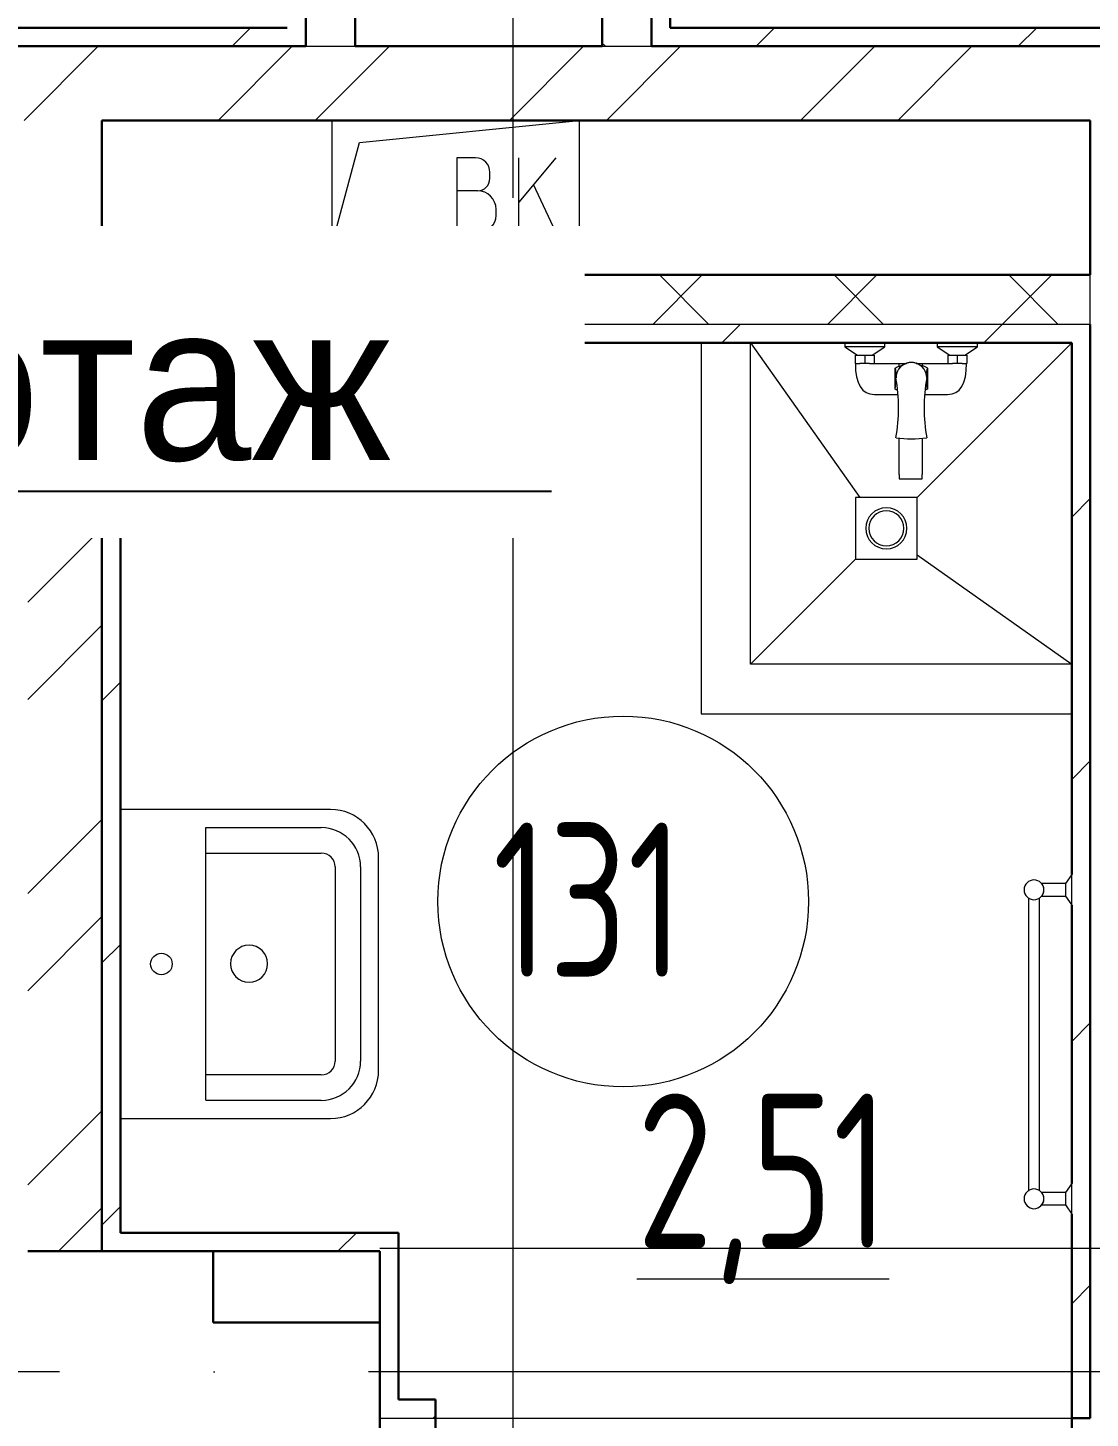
# Model space of a CAD drawing. Header units: millimetres. Extents: x -259793 to 503324, y -44556 to 93494.
# Drawn here: x -15643 to -13923, y -12999 to -10749 of the extents above; entities that cross this region are included whole.
import ezdxf
from ezdxf import colors
from ezdxf.entities.mleader import LeaderData, LeaderLine
from ezdxf.math import Vec2, Vec3

# ---------------------------------------------------------------- set-up
doc = ezdxf.new("R2010")
doc.units = ezdxf.units.MM
doc.linetypes.add('ADSK_Линия сетки', pattern=[25, 20, -2.5, 0, -2.5])
doc.linetypes.add('ADSK_Сверху', pattern=[450, 300, -150])
for name, color, linetype, lineweight in [('RC-Выноски', 7, 'Continuous', 0), ('Линии', 7, 'Continuous', 9), ('Марки помещений', 252, 'Continuous', 20), ('Обобщенные модели', 252, 'Continuous', 18), ('Оборудование', 8, 'Continuous', 18), ('Оси', 252, 'Continuous', 9), ('Перекрытие', 252, 'Continuous', 18), ('Сантехника', 252, 'Continuous', 9), ('Стены внутренние', 7, 'Continuous', 18), ('Стены наружные', 7, 'Continuous', 18), ('Стены штриховка', 7, 'Continuous', 9)]:
    doc.layers.add(name, color=color, linetype=linetype, lineweight=lineweight)
doc.styles.add('GOST Common_3', font='', dxfattribs={"height": 3.5})
doc.styles.add('Mipgost_5', font='', dxfattribs={"height": 250})
doc.styles.get('GOST Common_3').set_extended_font_data('GOST 2.304 type A')
doc.styles.get('Mipgost_5').set_extended_font_data('Mipgost')

# ---------------------------------------------------------------- blocks, each defined once
blk = doc.blocks.new('1 этаж')
at = {"color": 251, "lineweight": 18, "true_color": 0x636466}
for p, q in [((-15148.3, -9718.7), (-15148.3, -9518.7)), ((-15103.8, -9554.6), (-14748.3, -9518.7)), ((-14748.3, -9518.7), (-14748.3, -9718.7)), ((-15148.3, -9718.7), (-15103.8, -9554.6)), ((-14916, -9579.2), (-14946, -9579.2)), ((-14946, -9579.2), (-14946, -9699.2)), ((-14786, -9579.2), (-14846, -9650.7)), ((-14846, -9699.2), (-14846, -9579.2)), ((-14892.7, -9612.5), (-14892.7, -9602.5)), ((-14786, -9699.2), (-14822, -9622.1)), ((-14912.7, -9632.5), (-14946, -9632.5)), ((-14882.7, -9672.5), (-14882.7, -9662.5)), ((-14748.3, -9718.7), (-15148.3, -9718.7)), ((-14946, -9699.2), (-14909.3, -9699.2))]:
    blk.add_line(p, q, dxfattribs=at)
for centre, radius, start, end in [((-14916, -9602.5), 23.3, 0, 90), ((-14912.7, -9612.5), 20, 270, 0), ((-14912.7, -9662.5), 30, 0, 90), ((-14909.3, -9672.5), 26.7, 270, 0)]:
    blk.add_arc(centre, radius, start, end, dxfattribs=at)
at = {"layer": 'Линии', "color": 251, "linetype": 'ADSK_Сверху', "ltscale": 100, "true_color": 0x636466}
blk.add_line((-15070.8, -11343.7), (-4250.8, -11343.7), dxfattribs=at)
at = {"layer": 'Марки помещений', "color": 251, "true_color": 0x636466}
blk.add_circle((-14676.9, -10782.6), 300, dxfattribs=at)
at = {"layer": 'Обобщенные модели', "color": 251, "true_color": 0x636466}
for p, q in [((-14550.8, -9878.7), (-14550.8, -10478.7)), ((-14470.8, -10398.7), (-14470.8, -9878.7)), ((-14470.8, -9878.7), (-14293.5, -10128.7)), ((-13950.8, -9878.7), (-14200.8, -10128.7)), ((-14470.8, -10398.7), (-14300.8, -10228.7)), ((-14200.8, -10221.5), (-13950.8, -10398.7)), ((-13950.8, -10398.7), (-14470.8, -10398.7)), ((-14550.8, -10478.7), (-13950.8, -10478.7)), ((-15150.8, -10633.7), (-15490.8, -10633.7)), ((-15352.8, -10663.1), (-15165.6, -10663.1)), ((-15352.8, -11104.3), (-15352.8, -10663.1)), ((-15352.8, -10704.4), (-15165.6, -10704.4)), ((-15143.4, -10726.7), (-15143.4, -11040.8)), ((-15102.1, -10726.7), (-15102.1, -11040.8)), ((-15072.8, -10883.6), (-15072.8, -10711.7)), ((-15072.8, -11055.8), (-15072.8, -10883.6)), ((-15165.6, -11063), (-15352.8, -11063)), ((-15352.8, -11104.3), (-15165.6, -11104.3)), ((-15490.8, -11133.8), (-15150.8, -11133.8))]:
    blk.add_line(p, q, dxfattribs=at)
blk.add_circle((-15424.5, -10883.7), 17.5, dxfattribs=at)
at = {"layer": 'Обобщенные модели', "color": 251, "lineweight": 9, "true_color": 0x636466}
for centre, radius, start, end in [((-14210.3, -9935.2), 24.9, 0, 180), ((-14507.6, -9983.8), 276.6, 349.8828, 10.1172), ((-13913.1, -9983.8), 276.6, 169.8828, 190.1172), ((-14210.3, -9848), 186, 262.307, 277.693)]:
    blk.add_arc(centre, radius, start, end, dxfattribs=at)
at = {"layer": 'Обобщенные модели', "color": 251, "true_color": 0x636466}
for centre, radius, start, end in [((-15150.8, -10711.7), 78, 0, 90), ((-15165.6, -10726.7), 63.6, 0, 90), ((-15165.6, -10726.7), 22.3, 0, 90), ((-15282.6, -10883.3), 30, 90, 270), ((-15282.6, -10883.3), 30, 270, 90), ((-15165.6, -11040.8), 63.6, 270, 0), ((-15165.6, -11040.8), 22.3, 270, 0), ((-15150.8, -11055.8), 78, 270, 0)]:
    blk.add_arc(centre, radius, start, end, dxfattribs=at)
at = {"layer": 'Обобщенные модели', "color": 251, "lineweight": 9, "true_color": 0x636466}
for points, knots in [([(-14229.6, -9919.5), (-14229.9, -9919.8), (-14230.4, -9920.5), (-14230.9, -9921.2), (-14231.1, -9921.5)], [0.57142857, 0.57142857, 0.57142857, 0.57142857, 0.60714286, 0.63719083, 0.63719083, 0.63719083, 0.63719083]), ([(-14224, -9914.3), (-14224.2, -9914.5), (-14224.7, -9914.8), (-14225.3, -9915.3), (-14225.9, -9915.7), (-14226.4, -9916.1), (-14226.8, -9916.5), (-14227, -9916.7), (-14227.1, -9916.8)], [0.365798, 0.365798, 0.365798, 0.365798, 0.3928571, 0.4107143, 0.4285714, 0.4464286, 0.4642857, 0.4733784, 0.4733784, 0.4733784, 0.4733784]), ([(-14218.2, -9911.6), (-14218.4, -9911.6), (-14219.1, -9911.9), (-14219.9, -9912.2), (-14220.7, -9912.6), (-14221.2, -9912.8), (-14221.4, -9912.9)], [0.1967317, 0.1967317, 0.1967317, 0.1967317, 0.21428571, 0.25, 0.26785714, 0.28571429, 0.28571429, 0.28571429, 0.28571429]), ([(-14210.3, -9910.3), (-14211.3, -9910.3), (-14212.8, -9910.4), (-14214.7, -9910.7), (-14215.7, -9910.9), (-14216.1, -9911)], [0, 0, 0, 0, 0.0714286, 0.1071429, 0.1428571, 0.1428571, 0.1428571, 0.1428571]), ([(-14204.6, -9911), (-14205, -9910.9), (-14206, -9910.7), (-14207.9, -9910.4), (-14209.3, -9910.3), (-14210.3, -9910.3)], [0.8571429, 0.8571429, 0.8571429, 0.8571429, 0.8928571, 0.9285714, 1, 1, 1, 1]), ([(-14199.3, -9912.9), (-14199.5, -9912.8), (-14200, -9912.6), (-14200.8, -9912.2), (-14201.6, -9911.9), (-14202.3, -9911.6), (-14202.5, -9911.6)], [0.71428571, 0.71428571, 0.71428571, 0.71428571, 0.73214286, 0.75, 0.78571429, 0.8032683, 0.8032683, 0.8032683, 0.8032683]), ([(-14193.6, -9916.8), (-14193.6, -9916.7), (-14194.1, -9916.4), (-14194.7, -9915.9), (-14195.4, -9915.3), (-14196, -9914.8), (-14196.4, -9914.5), (-14196.7, -9914.3)], [0.5266216, 0.5266216, 0.5266216, 0.5266216, 0.5357143, 0.5714286, 0.5892857, 0.6071429, 0.634202, 0.634202, 0.634202, 0.634202]), ([(-14189.6, -9921.5), (-14189.8, -9921.2), (-14190.3, -9920.5), (-14190.8, -9919.8), (-14191, -9919.5)], [0.36280917, 0.36280917, 0.36280917, 0.36280917, 0.39285714, 0.42857143, 0.42857143, 0.42857143, 0.42857143]), ([(-14232.6, -9924), (-14232.8, -9924.5), (-14233.2, -9925.3), (-14233.6, -9926.4), (-14233.9, -9927), (-14233.9, -9927.3)], [0.71428571, 0.71428571, 0.71428571, 0.71428571, 0.75, 0.78571429, 0.80227909, 0.80227909, 0.80227909, 0.80227909]), ([(-14186.7, -9927.3), (-14186.8, -9927), (-14187, -9926.4), (-14187.5, -9925.3), (-14187.9, -9924.5), (-14188.1, -9924)], [0.19772091, 0.19772091, 0.19772091, 0.19772091, 0.21428571, 0.25, 0.28571429, 0.28571429, 0.28571429, 0.28571429])]:
    blk.add_open_spline(points, degree=3, knots=knots, dxfattribs=at)
for points in [[(-14234.6, -9929.4), (-14235, -9931.3), (-14235.2, -9933.2), (-14235.2, -9935.2)], [(-14185.4, -9935.2), (-14185.4, -9933.2), (-14185.7, -9931.3), (-14186.1, -9929.4)]]:
    blk.add_open_spline(points, degree=3, dxfattribs=at)
at = {"layer": 'Оборудование', "color": 251, "true_color": 0x636466}
for p, q in [((-14821, -9758.4), (-14821, -9775.9)), ((-14808.7, -9758.4), (-14821, -9758.4)), ((-14808.7, -9775.9), (-14808.7, -9758.4)), ((-14819.7, -9778.4), (-14827.9, -9778.4)), ((-14827.9, -9778.4), (-14827.9, -9783.4)), ((-14827.9, -9783.4), (-14819.7, -9783.4)), ((-14824.5, -9777.8), (-14824.5, -9793.7)), ((-14805.2, -9777.8), (-14824.5, -9777.8)), ((-14821, -9775.9), (-14822.9, -9777.8)), ((-14808.7, -9775.9), (-14821, -9775.9)), ((-14764.2, -9778.4), (-14810, -9778.4)), ((-14810, -9783.4), (-14764.2, -9783.4)), ((-14806.8, -9777.8), (-14808.7, -9775.9)), ((-14805.2, -9793.7), (-14805.2, -9777.8)), ((-14764.2, -9783.4), (-14764.2, -9778.4)), ((-15148.3, -9793.7), (-15148.3, -9830.1)), ((-14748.3, -9793.7), (-15148.3, -9793.7)), ((-14748.3, -9830.1), (-14748.3, -9793.7)), ((-15147.4, -9831), (-14749.2, -9831)), ((-15141.3, -9831), (-15141.3, -9840.8)), ((-14755.3, -9840.8), (-14755.3, -9831)), ((-15148.3, -9848.7), (-14865.5, -10131.6)), ((-15140.4, -9841.7), (-14756.3, -9841.7)), ((-15129.3, -9843.3), (-15129.3, -9848.7)), ((-15129.3, -9848.7), (-14767.3, -9848.7)), ((-14844.8, -9848.7), (-14844.8, -9850.7)), ((-14844.8, -9850.7), (-14840.8, -9850.7)), ((-14780.3, -9850.7), (-14840.8, -9850.7)), ((-14780.3, -9850.7), (-14776.3, -9850.7)), ((-14776.3, -9850.7), (-14776.3, -9848.7)), ((-14767.3, -9848.7), (-14767.3, -9843.3))]:
    blk.add_line(p, q, dxfattribs=at)
for points, knots in [([(-15148.3, -9830.1), (-15148.3, -9830.2), (-15148.3, -9830.4), (-15148.2, -9830.6), (-15148.1, -9830.8), (-15147.9, -9830.9), (-15147.8, -9831), (-15147.6, -9831), (-15147.5, -9831), (-15147.4, -9831)], [-1, -1, -1, -1, -0.833333, -0.666667, -0.5, -0.333333, -0.25, -0.166667, 0, 0, 0, 0]), ([(-14749.2, -9831), (-14749.2, -9831), (-14749, -9831), (-14748.9, -9831), (-14748.8, -9830.9), (-14748.6, -9830.8), (-14748.4, -9830.6), (-14748.4, -9830.4), (-14748.3, -9830.2), (-14748.3, -9830.1)], [0, 0, 0, 0, 0.166667, 0.25, 0.333333, 0.5, 0.666667, 0.833333, 1, 1, 1, 1]), ([(-15141.3, -9840.8), (-15141.3, -9840.9), (-15141.3, -9841), (-15141.2, -9841.2), (-15141.1, -9841.4), (-15141, -9841.5), (-15140.9, -9841.6), (-15140.7, -9841.7), (-15140.6, -9841.7), (-15140.5, -9841.7), (-15140.4, -9841.7)], [-1, -1, -1, -1, -0.833333, -0.666667, -0.541667, -0.416667, -0.333333, -0.25, -0.166667, 0, 0, 0, 0]), ([(-15130.9, -9841.7), (-15130.7, -9841.7), (-15130.5, -9841.8), (-15130.3, -9841.8), (-15130.1, -9841.9), (-15129.9, -9842), (-15129.8, -9842.2), (-15129.6, -9842.3), (-15129.5, -9842.5), (-15129.4, -9842.7), (-15129.4, -9842.9), (-15129.3, -9843.1), (-15129.3, -9843.3)], [-1, -1, -1, -1, -0.833333, -0.75, -0.666667, -0.583333, -0.5, -0.416667, -0.333333, -0.25, -0.166667, 0, 0, 0, 0]), ([(-14767.3, -9843.3), (-14767.3, -9843.1), (-14767.3, -9842.9), (-14767.2, -9842.7), (-14767.1, -9842.5), (-14767, -9842.3), (-14766.9, -9842.2), (-14766.7, -9842), (-14766.6, -9841.9), (-14766.4, -9841.8), (-14766.1, -9841.8), (-14765.9, -9841.7), (-14765.8, -9841.7)], [0, 0, 0, 0, 0.166667, 0.25, 0.333333, 0.416667, 0.5, 0.583333, 0.666667, 0.75, 0.833333, 1, 1, 1, 1]), ([(-14756.3, -9841.7), (-14756.2, -9841.7), (-14756.1, -9841.7), (-14755.9, -9841.7), (-14755.8, -9841.6), (-14755.7, -9841.5), (-14755.6, -9841.4), (-14755.4, -9841.2), (-14755.4, -9841), (-14755.3, -9840.9), (-14755.3, -9840.8)], [0, 0, 0, 0, 0.166667, 0.25, 0.333333, 0.416667, 0.541667, 0.666667, 0.833333, 1, 1, 1, 1])]:
    blk.add_open_spline(points, degree=3, knots=knots, dxfattribs=at)
at = {"layer": 'Оси', "color": 251, "linetype": 'ADSK_Линия сетки', "ltscale": 100, "true_color": 0x636466}
for p, q in [((-14855.8, -2643.7), (-14855.8, -32499.9)), ((4411.5, -11543.7), (-72528.1, -11543.7))]:
    blk.add_line(p, q, dxfattribs=at)
at = {"layer": 'Перекрытие', "color": 251, "ltscale": 100, "true_color": 0x636466}
for p, q in [((-15148.3, -9718.7), (-15148.3, -9518.7)), ((-14748.3, -9518.7), (-14748.3, -9718.7)), ((-14748.3, -9718.7), (-15148.3, -9718.7))]:
    blk.add_line(p, q, dxfattribs=at)
at = {"layer": 'Сантехника', "color": 251, "true_color": 0x636466}
for p, q in [((-14318.3, -9878.7), (-14318.3, -9885.1)), ((-14318.3, -9885.1), (-14297.8, -9898.7)), ((-14253.3, -9885.1), (-14318.3, -9885.1)), ((-14300.8, -9898.7), (-14285.8, -9898.7)), ((-14300.8, -9911.7), (-14300.8, -9898.7)), ((-14285.8, -9898.7), (-14270.8, -9898.7)), ((-14285.8, -9898.7), (-14285.8, -9911.7)), ((-14273.8, -9898.7), (-14253.3, -9885.1)), ((-14270.8, -9898.7), (-14270.8, -9911.7)), ((-14253.3, -9885.1), (-14253.3, -9878.7)), ((-14168.3, -9878.7), (-14168.3, -9885.1)), ((-14168.3, -9885.1), (-14147.8, -9898.7)), ((-14103.3, -9885.1), (-14168.3, -9885.1)), ((-14150.8, -9898.7), (-14135.8, -9898.7)), ((-14150.8, -9911.7), (-14150.8, -9898.7)), ((-14135.8, -9898.7), (-14120.8, -9898.7)), ((-14135.8, -9911.7), (-14135.8, -9898.7)), ((-14123.8, -9898.7), (-14103.3, -9885.1)), ((-14120.8, -9898.7), (-14120.8, -9911.7)), ((-14103.3, -9885.1), (-14103.3, -9878.7)), ((-14301, -9911.8), (-14293.7, -9911.8)), ((-14285.8, -9911.7), (-14293.7, -9911.7)), ((-14277.9, -9911.7), (-14285.8, -9911.7)), ((-14277.9, -9911.8), (-14230, -9911.7)), ((-14236.7, -9953.4), (-14236.7, -9919.3)), ((-14236.7, -9919.3), (-14234.8, -9932)), ((-14230, -9917), (-14230, -9911.7)), ((-14230, -9911.7), (-14218.2, -9911.7)), ((-14202.5, -9911.7), (-14192.8, -9911.7)), ((-14192.8, -9911.7), (-14192.8, -9916.1)), ((-14192.8, -9911.7), (-14143.7, -9911.8)), ((-14186.2, -9929.6), (-14184.3, -9919.3)), ((-14184.3, -9919.3), (-14184.3, -9953.4)), ((-14135.8, -9911.7), (-14143.7, -9911.7)), ((-14127.9, -9911.7), (-14135.8, -9911.7)), ((-14127.9, -9911.8), (-14120.9, -9911.8)), ((-14236.7, -9953.4), (-14234.9, -9939.6)), ((-14184.3, -9953.4), (-14186.1, -9942.6)), ((-14270.2, -9962), (-14232.9, -9962)), ((-14187.8, -9962), (-14151.7, -9962)), ((-14230, -10091.5), (-14230, -10032.7)), ((-14192.8, -10032.9), (-14192.8, -10091.5)), ((-14230, -10091.5), (-14230, -10098.7)), ((-14230, -10098.7), (-14192.8, -10098.7)), ((-14192.8, -10098.7), (-14192.8, -10091.5)), ((-14300.8, -10128.7), (-14300.8, -10228.7)), ((-14200.8, -10128.7), (-14300.8, -10128.7)), ((-14200.8, -10228.7), (-14200.8, -10128.7)), ((-14300.8, -10228.7), (-14200.8, -10228.7)), ((-13960.8, -10753.7), (-13999.3, -10753.7)), ((-13950.8, -10738.7), (-13960.8, -10753.7)), ((-13950.8, -10738.7), (-13960.8, -10753.7)), ((-13960.8, -10753.7), (-13960.8, -10773.7)), ((-13950.8, -10788.7), (-13950.8, -10738.7)), ((-14020.8, -10776.4), (-14020.8, -11251.1)), ((-14002.8, -11250.6), (-14002.8, -10776.4)), ((-13999.3, -10773.7), (-13960.8, -10773.7)), ((-13960.8, -10773.7), (-13950.8, -10788.7)), ((-13950.8, -11238.7), (-13960.8, -11253.7)), ((-13950.8, -11238.7), (-13960.8, -11253.7)), ((-13950.8, -11288.7), (-13950.8, -11238.7)), ((-13960.8, -11253.7), (-13999.3, -11253.7)), ((-13960.8, -11253.7), (-13960.8, -11273.7)), ((-13999.3, -11273.7), (-13960.8, -11273.7)), ((-13960.8, -11273.7), (-13950.8, -11288.7))]:
    blk.add_line(p, q, dxfattribs=at)
for centre, radius, start, end in [((-14250.8, -10178.7), 33.3, 0, 180), ((-14250.8, -10178.7), 28.3, 0, 180), ((-14250.8, -10178.7), 33.3, 180, 0), ((-14250.8, -10178.7), 28.3, 180, 0), ((-14011.8, -10763.7), 16, 90, 270), ((-14011.8, -10763.7), 16, 270, 90), ((-14011.8, -11263.7), 16, 90, 270), ((-14011.8, -11263.7), 16, 270, 90)]:
    blk.add_arc(centre, radius, start, end, dxfattribs=at)
for points in [[(-14301, -9911.8), (-14301, -9945.2), (-14290.7, -9962), (-14270.2, -9962)], [(-14236.7, -9919.3), (-14235.7, -9918.7), (-14233.4, -9917.4), (-14231.1, -9916.3), (-14230, -9915.8)], [(-14230, -9917), (-14227.9, -9915.8), (-14225.7, -9914.8), (-14223.4, -9914)], [(-14196.5, -9914.4), (-14195.3, -9914.9), (-14194.1, -9915.5), (-14192.8, -9916.1)], [(-14192.8, -9915.1), (-14191.3, -9915.6), (-14188.3, -9917), (-14185.6, -9918.5), (-14184.3, -9919.3)], [(-14151.7, -9962), (-14131.2, -9962), (-14120.9, -9945.2), (-14120.9, -9911.8)], [(-14233.4, -9955.3), (-14234.6, -9954.7), (-14235.7, -9954.1), (-14236.7, -9953.4)], [(-14184.3, -9953.4), (-14185.2, -9954), (-14186.2, -9954.5), (-14187.2, -9955.1)], [(-13995.9, -10761.9), (-13996, -10761.4), (-13996.1, -10760.8), (-13996.2, -10760.2)], [(-13995.9, -11261.9), (-13996, -11261.4), (-13996.1, -11260.8), (-13996.2, -11260.2)]]:
    blk.add_open_spline(points, degree=3, dxfattribs=at)
for points, knots in [([(-13996.6, -10758.7), (-13996.9, -10757.9), (-13997.2, -10757.1), (-13997.7, -10756.2), (-13998, -10755.7), (-13998.3, -10755.1), (-13998.6, -10754.6), (-13998.8, -10754.4), (-13998.9, -10754.3), (-13999.1, -10754), (-13999.2, -10753.8), (-13999.3, -10753.7), (-13999.3, -10753.7)], [0.6666667, 0.6666667, 0.6666667, 0.6666667, 0.75, 0.7708333, 0.7916667, 0.8333333, 0.875, 0.8854167, 0.8958333, 0.9166667, 0.9583333, 1, 1, 1, 1]), ([(-13998.8, -10773.1), (-13998.8, -10773), (-13998.6, -10772.8), (-13998.3, -10772.4), (-13998, -10771.9), (-13997.5, -10770.9), (-13996.8, -10769.4), (-13996.2, -10767.2), (-13995.9, -10765.6), (-13995.8, -10764.5), (-13995.8, -10764)], [0.1111111, 0.1111111, 0.1111111, 0.1111111, 0.1388889, 0.1666667, 0.1944444, 0.2222222, 0.3333333, 0.3888889, 0.4444444, 0.4925448, 0.4925448, 0.4925448, 0.4925448]), ([(-13996.6, -11258.7), (-13996.9, -11257.9), (-13997.2, -11257.1), (-13997.7, -11256.2), (-13998, -11255.7), (-13998.3, -11255.1), (-13998.6, -11254.6), (-13998.8, -11254.4), (-13998.9, -11254.3), (-13999.1, -11254), (-13999.2, -11253.8), (-13999.3, -11253.7), (-13999.3, -11253.7)], [0.6666667, 0.6666667, 0.6666667, 0.6666667, 0.75, 0.7708333, 0.7916667, 0.8333333, 0.875, 0.8854167, 0.8958333, 0.9166667, 0.9583333, 1, 1, 1, 1]), ([(-13999.3, -11273.7), (-13999.3, -11273.7), (-13999.2, -11273.6), (-13999, -11273.4), (-13998.8, -11273.1), (-13998.6, -11272.8), (-13998.3, -11272.4), (-13998, -11271.9), (-13997.5, -11270.9), (-13996.8, -11269.4), (-13996.2, -11267.2), (-13995.9, -11265.7), (-13995.8, -11264.6), (-13995.8, -11264.1)], [0, 0, 0, 0, 0.0555556, 0.0833333, 0.1111111, 0.1388889, 0.1666667, 0.1944444, 0.2222222, 0.3333333, 0.3888889, 0.4444444, 0.4884465, 0.4884465, 0.4884465, 0.4884465])]:
    blk.add_open_spline(points, degree=3, knots=knots, dxfattribs=at)
at = {"layer": 'Стены внутренние', "color": 251, "lineweight": 30, "true_color": 0x636466}
for p, q in [((-15340.8, -11463.7), (-15340.8, -11348.7)), ((-15070.8, -11463.7), (-15340.8, -11463.7))]:
    blk.add_line(p, q, dxfattribs=at)
at = {"layer": 'Стены наружные', "color": 251, "lineweight": 30, "true_color": 0x636466}
for p, q in [((-15190.8, -9398.7), (-15190.8, -5343.7)), ((-15110.8, -9398.7), (-15110.8, -5343.7)), ((-14710.8, -5343.7), (-14710.8, -9398.7)), ((-14630.8, -9398.7), (-14630.8, -5343.7)), ((-14600.8, -9368.7), (-14600.8, -5373.7)), ((-15220.8, -9368.7), (-16495.8, -9368.7)), ((-13315.8, -9368.7), (-14600.8, -9368.7)), ((-15190.8, -9398.7), (-16465.8, -9398.7)), ((-14710.8, -9398.7), (-15110.8, -9398.7)), ((-13345.8, -9398.7), (-14630.8, -9398.7)), ((-15520.8, -9768.7), (-15520.8, -9518.7)), ((-15520.8, -9518.7), (-13920.8, -9518.7)), ((-13920.8, -9518.7), (-13920.8, -9768.7)), ((-15148.3, -9768.7), (-15520.8, -9768.7)), ((-15148.3, -9793.7), (-15148.3, -9768.7)), ((-13920.8, -9768.7), (-14748.3, -9768.7)), ((-14748.3, -9768.7), (-14748.3, -9793.7)), ((-15148.3, -9848.7), (-15148.3, -9830.4)), ((-14748.3, -9830.4), (-14748.3, -9848.7)), ((-15520.8, -11348.7), (-15520.8, -9848.7)), ((-15129.3, -9848.7), (-15148.3, -9848.7)), ((-14748.3, -9848.7), (-14767.3, -9848.7)), ((-13920.8, -9848.7), (-13920.8, -11618.7)), ((-15490.8, -9878.7), (-13950.8, -9878.7)), ((-15490.8, -11318.7), (-15490.8, -9878.7)), ((-13950.8, -9878.7), (-13950.8, -10738.7)), ((-13950.8, -10788.7), (-13950.8, -11238.7)), ((-13950.8, -11288.7), (-13950.8, -11618.7)), ((-15040.8, -11318.7), (-15490.8, -11318.7)), ((-15040.8, -11588.7), (-15040.8, -11318.7)), ((-15640.8, -11348.7), (-15070.8, -11348.7)), ((-15070.8, -11348.7), (-15070.8, -11738.7)), ((-14980.7, -11588.7), (-15040.8, -11588.7)), ((-14980.7, -11688.7), (-14980.7, -11588.7)), ((-13950.8, -11618.7), (-13920.8, -11618.7)), ((-13950.7, -11618.7), (-13950.7, -11688.7))]:
    blk.add_line(p, q, dxfattribs=at)
at = {"layer": 'Стены наружные', "color": 251, "linetype": 'Continuous', "lineweight": 9, "true_color": 0x636466}
for p, q in [((-15310.2, -9398.7), (-15280.2, -9368.7)), ((-14461.7, -9398.7), (-14431.7, -9368.7)), ((-14037.4, -9398.7), (-14007.4, -9368.7)), ((-15646.9, -9518.7), (-15526.9, -9398.7)), ((-15332.6, -9518.7), (-15212.6, -9398.7)), ((-15175.4, -9518.7), (-15055.4, -9398.7)), ((-14861.1, -9518.7), (-14741.1, -9398.7)), ((-14705.5, -9398.7), (-14710.8, -9393.4)), ((-14704, -9518.7), (-14584, -9398.7)), ((-14389.7, -9518.7), (-14269.7, -9398.7)), ((-14232.5, -9518.7), (-14112.5, -9398.7)), ((-15640.8, -9826.9), (-15520.8, -9706.9)), ((-15477.3, -9848.7), (-15397.3, -9768.7)), ((-15386.9, -9848.7), (-15466.9, -9768.7)), ((-15148.3, -9804.4), (-15184, -9768.7)), ((-14628.8, -9848.7), (-14548.8, -9768.7)), ((-14538.3, -9848.7), (-14618.3, -9768.7)), ((-14346, -9848.7), (-14266, -9768.7)), ((-14255.5, -9848.7), (-14335.5, -9768.7)), ((-14063.1, -9848.7), (-13983.1, -9768.7)), ((-13972.7, -9848.7), (-14052.7, -9768.7)), ((-15194.5, -9848.7), (-15148.3, -9802.6)), ((-15702.6, -9888.7), (-15640.8, -9826.9)), ((-15365.9, -9878.7), (-15335.9, -9848.7)), ((-14941.7, -9878.7), (-14911.7, -9848.7)), ((-14517.4, -9878.7), (-14487.4, -9848.7)), ((-14093.1, -9878.7), (-14063.1, -9848.7)), ((-15640.8, -9984.1), (-15520.8, -9864.1)), ((-15520.8, -10033.6), (-15490.8, -10003.6)), ((-13950.8, -10160.7), (-13920.8, -10130.7)), ((-15640.8, -10298.4), (-15520.8, -10178.4)), ((-15640.8, -10455.5), (-15520.8, -10335.5)), ((-15520.8, -10457.9), (-15490.8, -10427.9)), ((-13950.8, -10584.9), (-13920.8, -10554.9)), ((-15640.8, -10769.9), (-15520.8, -10649.9)), ((-15640.8, -10927), (-15520.8, -10807)), ((-15520.8, -10882.1), (-15490.8, -10852.1)), ((-13950.8, -11009.2), (-13920.8, -10979.2)), ((-15640.8, -11241.3), (-15520.8, -11121.3)), ((-15591.1, -11348.7), (-15520.8, -11278.5)), ((-15520.8, -11306.4), (-15490.8, -11276.4)), ((-15138.9, -11348.7), (-15108.9, -11318.7)), ((-13950.8, -11433.5), (-13920.8, -11403.5)), ((-14984.6, -11618.7), (-14980.7, -11614.8))]:
    blk.add_line(p, q, dxfattribs=at)
at = {"layer": 'Стены наружные', "color": 251, "true_color": 0x636466}
for p, q in [((-15148.3, -9768.7), (-14821, -9768.7)), ((-14808.7, -9768.7), (-14748.3, -9768.7)), ((-14980.7, -11618.7), (-13950.8, -11618.7))]:
    blk.add_line(p, q, dxfattribs=at)
at = {"layer": 'Стены штриховка', "color": 251, "true_color": 0x636466}
for p, q in [((-15190.8, -9398.7), (-15110.8, -9398.7)), ((-14710.8, -9398.7), (-14630.8, -9398.7)), ((-15520.8, -9768.7), (-15520.8, -9848.7)), ((-13920.8, -9848.7), (-13920.8, -9768.7)), ((-15148.3, -9848.7), (-15520.8, -9848.7)), ((-13920.8, -9848.7), (-14748.3, -9848.7)), ((-15070.8, -11618.7), (-14980.7, -11618.7))]:
    blk.add_line(p, q, dxfattribs=at)
at = {"layer": 'Марки помещений', "color": 251, "true_color": 0x636466, "style": 'GOST Common_3', "width": 0.9}
for s, p in [('131', (-14888, -10904.9)), ('%%U2,51', (-14654.8, -11343.4))]:
    blk.add_text(s, height=250, dxfattribs=at).set_placement(p)

msp = doc.modelspace()

# ---------------------------------------------------------------- block references
msp.add_blockref('1 этаж', (-2, -1380.07963))

# ---------------------------------------------------------------- next in the draw order: leaders
at = {"layer": 'RC-Выноски', "lineweight": 5}
ml = msp.add_multileader_mtext('Standard', dxfattribs=at)
ml.set_content('МЛ2 на 2 этаж  ', color=256, style='Mipgost_5')
ml.set_leader_properties()
ml.build(insert=Vec2(0, 0))
ml.multileader.update_dxf_attribs({"has_text_frame": 1, "text_left_attachment_type": 6, "text_right_attachment_type": 6, "dogleg_length": 2, "arrow_head_size": 404, "scale": 100})
ctx = ml.context
ctx.base_point, ctx.scale, ctx.char_height, ctx.arrow_head_size, ctx.landing_gap_size, ctx.plane_origin = Vec3(-17430.55641, -11498.78543), 100, 252.5, 404, 101, Vec3(-495805.69328, -455101.53063)
ctx.left_attachment, ctx.right_attachment = 6, 6
notes = []
notes.append((ctx, [(0, (1, 1, 0), (-17632.55641, -11498.78543), (1, 0), 202, [(0, [(-18173.14319, -12039.37221)], 0, [])])]))
ctx.mtext.insert, ctx.mtext.flow_direction = Vec3(-17329.55641, -11195.78543), 5
ctx.mtext.has_bg_fill, ctx.mtext.bg_color, ctx.mtext.bg_scale_factor, ctx.mtext.bg_transparency, ctx.mtext.use_window_bg_color = 1, -1027028792, 1.5, 0, 1
for ctx, leaders in notes:
    for number, flags, end, landing, length, lines in leaders:
        leader = LeaderData()
        leader.index, (leader.has_last_leader_line, leader.has_dogleg_vector, leader.attachment_direction) = number, flags
        leader.last_leader_point, leader.dogleg_vector, leader.dogleg_length = Vec3(end), Vec3(landing), length
        for number, points, colour, breaks in lines:
            line = LeaderLine()
            line.index, line.vertices, line.color, line.breaks = number, Vec3.list(points), colors.encode_raw_color(colour), breaks
            leader.lines.append(line)
        ctx.leaders.append(leader)

doc.saveas('drawing.dxf')
